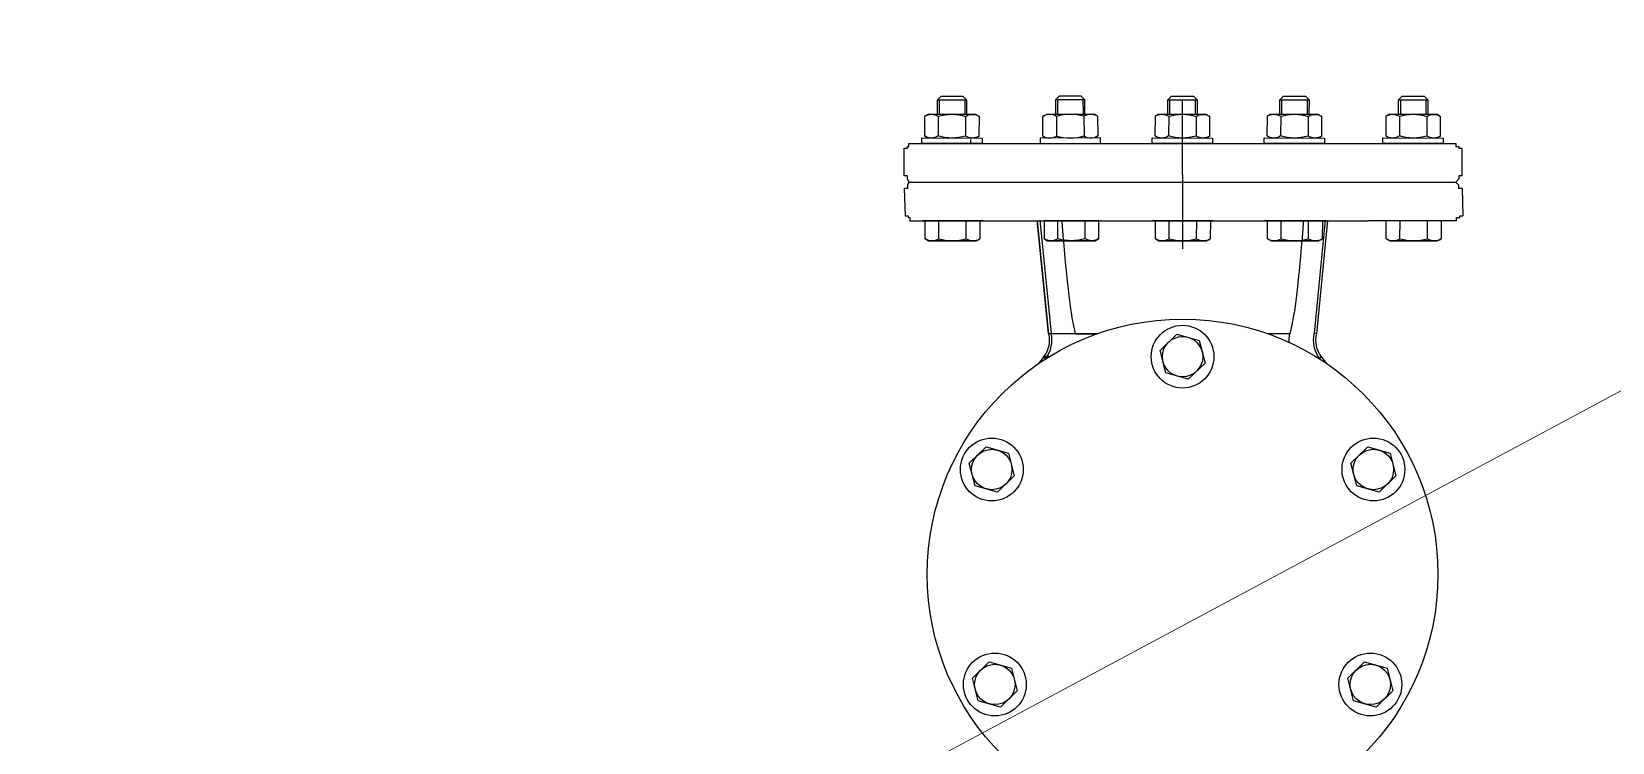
# Model space of a CAD drawing. Header units: millimetres. Extents: x -294625 to 2136527, y -251383 to 128331.
# Drawn here: x 1135276 to 1135859, y -216603 to -216341 of the extents above; entities that cross this region are included whole.
import ezdxf

# ---------------------------------------------------------------- set-up
doc = ezdxf.new("R2010")
doc.units = ezdxf.units.MM
doc.layers.add('H-N-FITTING-35', color=2, linetype='Continuous')
doc.layers.add('N3-NOTE', color=11, linetype='Continuous', lineweight=13)

# ---------------------------------------------------------------- blocks, each defined once
blk = doc.blocks.new('NUT')
at = {"linetype": 'Continuous'}
for p, q in [((-14.7, 12.08), (-13.1, 13)), ((-7.51, 1.11), (-7.51, 11.89)), ((7.51, 1.11), (7.51, 11.89)), ((14.7, 12.08), (13.1, 13)), ((-14.7, 0.92), (-13.1, 0)), ((14.7, 0.92), (13.1, 0))]:
    blk.add_line(p, q, dxfattribs=at)
blk.add_lwpolyline([(-16.5, 16), (-16.5, 13), (16.5, 13), (16.5, 16)], close=True)
for points in [[(-15, 1.11), (-15, 11.89)], [(-13.1, 13), (13.1, 13)], [(15, 11.89), (15, 1.11)], [(-13.1, 0), (13.1, 0)], [(13.1, 0), (-13.1, 0)]]:
    blk.add_lwpolyline(points, dxfattribs=at)
for centre, radius, start, end in [((-11.25, 6.1), 6.9, 57.08669, 122.91331), ((0, -13), 26, 73.22135, 106.77865), ((11.25, 6.1), 6.9, 57.08669, 122.91331), ((-11.25, 6.9), 6.9, 237.08669, 302.91331), ((0, 26), 26, 253.22135, 286.77865), ((11.25, 6.9), 6.9, 237.08669, 302.91331)]:
    blk.add_arc(centre, radius, start, end, dxfattribs=at)

msp = doc.modelspace()

# ---------------------------------------------------------------- linework, layer by layer
at = {"layer": 'H-N-FITTING-35', "ltscale": 1000}
for p, q in [((1135700.34, -216420.76), (1135700.17, -216365.91)), ((1135621.97, -216380.46), (1135621.97, -216381.93)), ((1135626.47, -216410.44), (1135604.24, -216410.39)), ((1135610.29, -216417.06), (1135610.3, -216410.4)), ((1135620.4, -216417.09), (1135620.41, -216410.43)), ((1135646.62, -216410.4, -0.88), (1135650.76, -216452.13, -0.88)), ((1135650.75, -216452.13, -0.88), (1135646.62, -216410.4, -0.88)), ((1135647.58, -216410.16, -0.88), (1135651.72, -216451.89, -0.88)), ((1135648.13, -216410.45), (1135670.35, -216410.39)), ((1135654.2, -216417.09), (1135654.18, -216410.43)), ((1135664.31, -216417.07), (1135664.29, -216410.41)), ((1135711.47, -216410.44), (1135689.25, -216410.39)), ((1135695.29, -216417.06), (1135695.31, -216410.4)), ((1135705.4, -216417.09), (1135705.42, -216410.43)), ((1135752.79, -216410.44), (1135730.57, -216410.39)), ((1135736.61, -216417.06), (1135736.63, -216410.4)), ((1135746.72, -216417.09), (1135746.73, -216410.43)), ((1135752.87, -216410.16, -0.88), (1135748.73, -216451.89, -0.88)), ((1135749.7, -216452.13, -0.88), (1135753.83, -216410.4, -0.88)), ((1135796.6, -216410.44), (1135774.37, -216410.39)), ((1135780.41, -216417.06), (1135780.43, -216410.4)), ((1135790.52, -216417.09), (1135790.54, -216410.43)), ((1135605.44, -216417.18), (1135606.52, -216417.8)), ((1135624.16, -216417.84), (1135606.52, -216417.8)), ((1135606.52, -216417.8), (1135624.16, -216417.84)), ((1135625.24, -216417.22), (1135624.16, -216417.84)), ((1135649.36, -216417.23), (1135650.43, -216417.85)), ((1135650.43, -216417.85), (1135668.08, -216417.8)), ((1135668.08, -216417.8), (1135650.43, -216417.85)), ((1135669.16, -216417.18), (1135668.08, -216417.8)), ((1135690.44, -216417.18), (1135691.52, -216417.8)), ((1135709.17, -216417.84), (1135691.52, -216417.8)), ((1135691.52, -216417.8), (1135709.17, -216417.84)), ((1135710.25, -216417.22), (1135709.17, -216417.84)), ((1135731.76, -216417.18), (1135732.84, -216417.8)), ((1135750.48, -216417.84), (1135732.84, -216417.8)), ((1135732.84, -216417.8), (1135750.48, -216417.84)), ((1135751.56, -216417.22), (1135750.48, -216417.84)), ((1135775.57, -216417.18), (1135776.64, -216417.8)), ((1135794.29, -216417.84), (1135776.64, -216417.8)), ((1135776.64, -216417.8), (1135794.29, -216417.84)), ((1135795.37, -216417.22), (1135794.29, -216417.84)), ((1135650.75, -216452.13, -0.88), (1135651.72, -216451.89, -0.88)), ((1135668.77, -216452.13, -0.88), (1135650.76, -216452.13, -0.88)), ((1135660.7, -216452.13, -0.88), (1135668.77, -216452.13, -0.88)), ((1135691.94, -216458.27, 2.42), (1135698.11, -216452.26, 2.42)), ((1135698.11, -216452.26, 2.42), (1135706.39, -216454.6, 2.42)), ((1135739.75, -216452.13, -0.88), (1135731.68, -216452.13, -0.88)), ((1135749.7, -216452.13, -0.88), (1135748.73, -216451.89, -0.88)), ((1135694.06, -216466.61, 2.42), (1135691.94, -216458.27, 2.42)), ((1135706.39, -216454.6, 2.42), (1135708.51, -216462.94, 2.42)), ((1135650.84, -216460.7, -0.88), (1135648.9, -216460.7, -0.88)), ((1135648.9, -216460.7, -0.88), (1135649.67, -216461.32, -0.88)), ((1135708.51, -216462.94, 2.42), (1135702.34, -216468.94, 2.42)), ((1135751.55, -216460.7, -0.88), (1135750.78, -216461.32, -0.88)), ((1135702.34, -216468.94, 2.42), (1135694.06, -216466.61, 2.42)), ((1135621.54, -216499.91, -0.88), (1135627.71, -216493.91, -0.88)), ((1135627.71, -216493.91, -0.88), (1135635.99, -216496.25, -0.88)), ((1135762.34, -216499.91, -0.88), (1135768.51, -216493.91, -0.88)), ((1135768.51, -216493.91, -0.88), (1135776.79, -216496.25, -0.88)), ((1135623.66, -216508.25, -0.88), (1135621.54, -216499.91, -0.88)), ((1135635.99, -216496.25, -0.88), (1135638.11, -216504.59, -0.88)), ((1135764.46, -216508.25, -0.88), (1135762.34, -216499.91, -0.88)), ((1135776.79, -216496.25, -0.88), (1135778.9, -216504.59, -0.88)), ((1135638.11, -216504.59, -0.88), (1135631.94, -216510.59, -0.88)), ((1135778.9, -216504.59, -0.88), (1135772.74, -216510.59, -0.88)), ((1135631.94, -216510.59, -0.88), (1135623.66, -216508.25, -0.88)), ((1135772.74, -216510.59, -0.88), (1135764.46, -216508.25, -0.88)), ((1135622.67, -216579.25, -0.88), (1135628.84, -216573.24, -0.88)), ((1135628.84, -216573.24, -0.88), (1135637.12, -216575.58, -0.88)), ((1135637.12, -216575.58, -0.88), (1135639.23, -216583.92, -0.88)), ((1135761.22, -216579.25, -0.88), (1135767.38, -216573.24, -0.88)), ((1135767.38, -216573.24, -0.88), (1135775.66, -216575.58, -0.88)), ((1135775.66, -216575.58, -0.88), (1135777.78, -216583.92, -0.88)), ((1135624.79, -216587.59, -0.88), (1135622.67, -216579.25, -0.88)), ((1135763.33, -216587.59, -0.88), (1135761.22, -216579.25, -0.88)), ((1135633.07, -216589.92, -0.88), (1135624.79, -216587.59, -0.88)), ((1135639.23, -216583.92, -0.88), (1135633.07, -216589.92, -0.88)), ((1135771.61, -216589.92, -0.88), (1135763.33, -216587.59, -0.88)), ((1135777.78, -216583.92, -0.88), (1135771.61, -216589.92, -0.88))]:
    msp.add_line(p, q, dxfattribs=at)
for points in [[(1135609.76, -216371.14), (1135609.77, -216365.76), (1135611.12, -216364.41), (1135619.2, -216364.43), (1135620.54, -216365.78), (1135620.53, -216371.17)], [(1135664.16, -216371.15), (1135664.15, -216365.76), (1135662.8, -216364.42), (1135654.72, -216364.44), (1135653.37, -216365.79), (1135653.39, -216371.17)], [(1135694.76, -216371.14), (1135694.77, -216365.76), (1135696.12, -216364.41), (1135704.21, -216364.43), (1135705.55, -216365.78), (1135705.54, -216371.17)], [(1135736.08, -216371.14), (1135736.09, -216365.76), (1135737.44, -216364.41), (1135745.52, -216364.43), (1135746.87, -216365.78), (1135746.85, -216371.17)], [(1135779.88, -216371.14), (1135779.9, -216365.76), (1135781.25, -216364.41), (1135789.33, -216364.43), (1135790.67, -216365.78), (1135790.66, -216371.17)]]:
    msp.add_lwpolyline(points, close=True, dxfattribs=at)
for points in [[(1135609.77, -216365.76), (1135620.54, -216365.78)], [(1135610.44, -216365.76), (1135610.43, -216371.14)], [(1135619.87, -216365.78), (1135619.86, -216371.17)], [(1135664.15, -216365.76), (1135653.37, -216365.79)], [(1135654.05, -216365.79), (1135654.06, -216371.17)], [(1135663.48, -216365.76), (1135663.49, -216371.15)], [(1135694.77, -216365.76), (1135705.55, -216365.78)], [(1135695.45, -216365.76), (1135695.43, -216371.14)], [(1135704.88, -216365.78), (1135704.86, -216371.17)], [(1135736.09, -216365.76), (1135746.87, -216365.78)], [(1135736.77, -216365.76), (1135736.75, -216371.14)], [(1135746.19, -216365.78), (1135746.18, -216371.17)], [(1135779.9, -216365.76), (1135790.67, -216365.78)], [(1135780.57, -216365.76), (1135780.56, -216371.14)], [(1135790, -216365.78), (1135789.99, -216371.17)]]:
    msp.add_lwpolyline(points, dxfattribs=at)
for points, elevation in [([(1135597.53, -216393.82), (1135597.53, -216383.68)], -0.61), ([(1135597.53, -216393.82), (1135597.53, -216383.68)], -0.61), ([(1135597.53, -216393.82), (1135597.53, -216383.68)], -0.61), ([(1135597.53, -216383.68), (1135597.53, -216383.68)], -0.61), ([(1135597.53, -216383.68), (1135598.7, -216383.68)], -0.61), ([(1135598.7, -216383.68), (1135598.7, -216383.09)], -0.61), ([(1135598.7, -216383.09), (1135598.7, -216383.09)], -0.61), ([(1135598.7, -216383.09), (1135598.7, -216383.09)], -0.61), ([(1135598.7, -216383.09), (1135598.7, -216383.09)], -0.61), ([(1135598.7, -216383.09), (1135599.29, -216383.09)], -0.61), ([(1135599.29, -216383.09), (1135599.29, -216381.92)], -0.61), ([(1135599.29, -216381.92), (1135599.29, -216381.92)], -0.61), ([(1135599.29, -216381.92), (1135633.78, -216381.92)], -0.61), ([(1135599.29, -216381.92), (1135800.98, -216381.92)], -0.61), ([(1135800.98, -216381.92), (1135800.98, -216381.92)], -0.61), ([(1135800.98, -216381.92), (1135800.98, -216381.92)], -0.61), ([(1135800.98, -216381.92), (1135800.98, -216383.09)], -0.61), ([(1135800.98, -216383.09), (1135802.15, -216383.09)], -0.61), ([(1135802.15, -216383.09), (1135802.15, -216383.09)], -0.61), ([(1135802.15, -216383.09), (1135802.15, -216383.09)], -0.61), ([(1135802.15, -216383.09), (1135802.15, -216383.09)], -0.61), ([(1135802.15, -216383.09), (1135802.15, -216383.68)], -0.61), ([(1135802.15, -216383.68), (1135803.32, -216383.68)], -0.61), ([(1135803.32, -216393.82), (1135803.32, -216383.68)], -0.61), ([(1135803.32, -216393.82), (1135803.32, -216383.68)], -0.61), ([(1135803.32, -216393.82), (1135803.32, -216383.68)], -0.61), ([(1135597.53, -216393.82), (1135597.53, -216393.24)], -0.61), ([(1135598.7, -216393.82), (1135597.53, -216393.82)], -0.61), ([(1135597.53, -216393.82), (1135597.53, -216393.82)], -0.61), ([(1135598.7, -216394.99), (1135598.7, -216393.82)], -0.61), ([(1135598.7, -216393.82), (1135598.7, -216393.82)], -0.61), ([(1135599.29, -216396.16), (1135598.7, -216394.99)], -0.61), ([(1135598.7, -216394.99), (1135598.7, -216394.99)], -0.61), ([(1135598.7, -216394.99), (1135598.7, -216394.99)], -0.61), ([(1135802.15, -216394.99), (1135800.98, -216396.16)], -0.61), ([(1135803.32, -216393.82), (1135802.15, -216393.82)], -0.61), ([(1135802.15, -216393.82), (1135802.15, -216394.99)], -0.61), ([(1135802.15, -216394.99), (1135802.15, -216394.99)], -0.61), ([(1135802.15, -216394.99), (1135802.15, -216394.99)], -0.61), ([(1135802.15, -216394.99), (1135802.15, -216394.99)], -0.61), ([(1135803.32, -216393.82), (1135803.32, -216393.82)], -0.61), ([(1135803.32, -216393.82), (1135803.32, -216393.82)], -0.61), ([(1135597.53, -216398.5), (1135597.87, -216408.66)], -0.61), ([(1135597.53, -216398.5), (1135597.87, -216408.66)], -0.61), ([(1135597.53, -216398.5), (1135597.87, -216408.66)], -0.61), ([(1135598.7, -216398.5), (1135597.53, -216398.5)], -0.61), ([(1135597.53, -216398.5), (1135597.53, -216398.5)], -0.61), ([(1135597.53, -216398.5), (1135597.53, -216399.09)], -0.61), ([(1135599.29, -216396.16), (1135598.7, -216397.33)], -0.61), ([(1135598.7, -216397.33), (1135598.7, -216397.33)], -0.61), ([(1135598.7, -216397.33), (1135598.7, -216397.33)], -0.61), ([(1135598.7, -216397.33), (1135598.7, -216398.5)], -0.61), ([(1135598.7, -216398.5), (1135598.7, -216398.5)], -0.61), ([(1135599.29, -216396.16), (1135599.29, -216396.16)], -0.61), ([(1135599.29, -216396.16), (1135599.29, -216396.16)], -0.61), ([(1135599.29, -216396.16), (1135800.98, -216396.16)], -0.61), ([(1135599.29, -216396.16), (1135800.98, -216396.16)], -0.61), ([(1135599.29, -216396.16), (1135800.98, -216396.16)], -0.61), ([(1135599.29, -216396.16), (1135599.29, -216396.16)], -0.61), ([(1135599.29, -216396.16), (1135599.29, -216396.16)], -0.61), ([(1135599.29, -216396.16), (1135800.98, -216396.16)], -0.61), ([(1135599.29, -216396.16), (1135800.98, -216396.16)], -0.61), ([(1135599.29, -216396.16), (1135800.98, -216396.16)], -0.61), ([(1135800.98, -216396.16), (1135800.98, -216396.16)], -0.61), ([(1135802.15, -216397.33), (1135800.98, -216396.16)], -0.61), ([(1135800.98, -216396.16), (1135800.98, -216396.16)], -0.61), ([(1135802.15, -216398.5), (1135802.15, -216397.33)], -0.61), ([(1135802.15, -216397.33), (1135802.15, -216397.33)], -0.61), ([(1135802.15, -216397.33), (1135802.15, -216397.33)], -0.61), ([(1135802.15, -216397.33), (1135802.15, -216397.33)], -0.61), ([(1135803.32, -216398.5), (1135802.15, -216398.5)], -0.61), ([(1135803.32, -216398.5), (1135803.66, -216408.66)], -0.61), ([(1135803.32, -216398.5), (1135803.66, -216408.66)], -0.61), ([(1135803.32, -216398.5), (1135803.66, -216408.66)], -0.61), ([(1135803.32, -216398.5), (1135803.32, -216398.5)], -0.61), ([(1135803.32, -216398.5), (1135803.32, -216398.5)], -0.61), ([(1135597.87, -216408.66), (1135597.87, -216408.66)], -0.61), ([(1135597.87, -216408.66), (1135599.04, -216408.66)], -0.61), ([(1135599.04, -216408.66), (1135599.04, -216409.24)], -0.61), ([(1135599.04, -216409.24), (1135599.04, -216409.24)], -0.61), ([(1135599.04, -216409.24), (1135599.04, -216409.24)], -0.61), ([(1135599.04, -216409.24), (1135599.04, -216409.24)], -0.61), ([(1135599.04, -216409.24), (1135599.62, -216409.24)], -0.61), ([(1135599.62, -216409.24), (1135599.62, -216410.41)], -0.61), ([(1135599.62, -216410.41), (1135599.62, -216410.41)], -0.61), ([(1135599.62, -216410.41), (1135634.11, -216410.41)], -0.61), ([(1135599.62, -216410.41), (1135634.11, -216410.41)], -0.61), ([(1135599.62, -216410.41), (1135768.58, -216410.41)], -0.61), ([(1135605.24, -216417.05), (1135605.25, -216410.39)], 0), ([(1135605.25, -216410.39), (1135625.46, -216410.44)], 0), ([(1135625.46, -216410.44), (1135625.44, -216417.1)], 0), ([(1135669.34, -216410.39), (1135649.14, -216410.44)], 0), ([(1135649.14, -216410.44), (1135649.15, -216417.11)], 0), ([(1135669.36, -216417.05), (1135669.34, -216410.39)], 0), ([(1135690.24, -216417.05), (1135690.26, -216410.39)], 0), ([(1135690.26, -216410.39), (1135710.46, -216410.44)], 0), ([(1135710.46, -216410.44), (1135710.45, -216417.1)], 0), ([(1135731.56, -216417.05), (1135731.58, -216410.39)], 0), ([(1135731.58, -216410.39), (1135751.78, -216410.44)], 0), ([(1135751.78, -216410.44), (1135751.77, -216417.1)], 0), ([(1135801.32, -216410.41), (1135768.58, -216410.41)], -0.61), ([(1135801.32, -216410.41), (1135768.58, -216410.41)], -0.61), ([(1135801.32, -216410.41), (1135768.58, -216410.41)], -0.61), ([(1135775.37, -216417.05), (1135775.38, -216410.39)], 0), ([(1135775.38, -216410.39), (1135795.59, -216410.44)], 0), ([(1135795.59, -216410.44), (1135795.57, -216417.1)], 0), ([(1135801.32, -216410.41), (1135801.32, -216409.24)], -0.61), ([(1135801.32, -216409.24), (1135802.49, -216409.24)], -0.61), ([(1135801.32, -216410.41), (1135801.32, -216410.41)], -0.61), ([(1135801.32, -216410.41), (1135801.32, -216410.41)], -0.61), ([(1135802.49, -216409.24), (1135802.49, -216408.66)], -0.61), ([(1135802.49, -216408.66), (1135803.66, -216408.66)], -0.61), ([(1135802.49, -216409.24), (1135802.49, -216409.24)], -0.61), ([(1135802.49, -216409.24), (1135802.49, -216409.24)], -0.61), ([(1135802.49, -216409.24), (1135802.49, -216409.24)], -0.61)]:
    msp.add_lwpolyline(points, dxfattribs=dict(at, elevation=elevation))
for centre, radius in [((1135700.22, -216540.93, -0.88), 94.21), ((1135700.22, -216460.6, 2.42), 11.58), ((1135700.22, -216460.6, 2.42), 7.45), ((1135629.83, -216502.25, -0.88), 11.58), ((1135770.62, -216502.25, -0.88), 11.58), ((1135629.83, -216502.25, -0.88), 7.45), ((1135770.62, -216502.25, -0.88), 7.45), ((1135630.95, -216581.58, -0.88), 11.58), ((1135769.5, -216581.58, -0.88), 11.58), ((1135630.95, -216581.58, -0.88), 7.45), ((1135769.5, -216581.58, -0.88), 7.45)]:
    msp.add_circle(centre, radius, dxfattribs=at)
at = {"layer": 'H-N-FITTING-35', "ltscale": 1000, "extrusion": (0, 0, -1)}
for centre, radius, start, end in [((-1135641.14, -216454.53, 0.88), 9.92, 165.96376, 218.48467), ((-1135641.13, -216454.53, 0.88), 9.92, 165.96376, 218.48467), ((-1135759.32, -216454.53, 0.88), 9.92, 321.51533, 14.03624), ((-1135749.81, -216540.93, 0.88), 127.92, 38.35354, 38.48467), ((-1135650.64, -216540.93, 0.88), 127.92, 141.51533, 141.64646)]:
    msp.add_arc(centre, radius, start, end, dxfattribs=at)
at = {"layer": 'H-N-FITTING-35', "ltscale": 1000}
for centre, radius, start, end in [((1135641.13, -216454.53, -0.88), 10.91, 321.51533, 14.03624), ((1135759.32, -216454.53, -0.88), 10.91, 165.96376, 218.48467), ((1135749.81, -216540.93, -0.88), 128.91, 141.51533, 142.94792), ((1135749.81, -216540.93, -0.88), 128.91, 141.51533, 142.94578), ((1135650.64, -216540.93, -0.88), 128.91, 37.05208, 38.48467)]:
    msp.add_arc(centre, radius, start, end, dxfattribs=at)
for centre, major_axis, start_param, end_param in [((1135607.77, -216413.16), (-3.28, -3.28), 0.208471, 1.357363), ((1135615.38, -216400.31), (12.38, -12.38), -1.080722, -0.495036), ((1135622.93, -216413.2), (-3.28, -3.28), 0.208471, 1.357363), ((1135692.78, -216413.16), (-3.28, -3.28), 0.208471, 1.357363), ((1135700.39, -216400.31), (12.38, -12.38), -1.080722, -0.495036), ((1135707.93, -216413.2), (-3.28, -3.28), 0.208471, 1.357363), ((1135734.09, -216413.16), (-3.28, -3.28), 0.208471, 1.357363), ((1135741.71, -216400.31), (12.38, -12.38), -1.080722, -0.495036), ((1135749.25, -216413.2), (-3.28, -3.28), 0.208471, 1.357363), ((1135777.9, -216413.16), (-3.28, -3.28), 0.208471, 1.357363), ((1135785.51, -216400.31), (12.38, -12.38), -1.080722, -0.495036), ((1135793.06, -216413.2), (-3.28, -3.28), 0.208471, 1.357363)]:
    msp.add_ellipse(centre, major_axis=major_axis, ratio=1, start_param=start_param, end_param=end_param, dxfattribs=at)
at = {"layer": 'H-N-FITTING-35', "ltscale": 1000, "extrusion": (0, 0, -1)}
for centre, major_axis, start_param, end_param in [((1135651.67, -216413.2), (-3.28, -3.28), -1.362436, -0.213545), ((1135659.21, -216400.32), (12.38, -12.38), 0.489963, 1.075649), ((1135666.82, -216413.16), (-3.28, -3.28), -1.362436, -0.213545)]:
    msp.add_ellipse(centre, major_axis=major_axis, ratio=1, start_param=start_param, end_param=end_param, dxfattribs=at)
at = {"layer": 'H-N-FITTING-35', "ltscale": 1000}
for points in [[(1135655.64, -216410.4, -0.88), (1135658.27, -216444.36, -0.88), (1135660.7, -216452.13, -0.88)], [(1135744.81, -216410.4, -0.88), (1135742.18, -216444.36, -0.88), (1135739.75, -216452.13, -0.88)]]:
    msp.add_rational_spline(points, [1, 1.00120837924, 1], degree=2, dxfattribs=at)
msp.add_open_spline([(1135739.75, -216452.13, -0.88), (1135739.69, -216452.32, -0.88), (1135739.64, -216452.52, -0.88), (1135739.52, -216453.03, -0.88), (1135739.46, -216453.34, -0.88), (1135739.4, -216453.95, -0.88), (1135739.38, -216454.25, -0.88), (1135739.38, -216454.77, -0.88), (1135739.39, -216455.01, -0.88), (1135739.41, -216455.26, -0.88)], degree=3, knots=[29.776403, 29.776403, 29.776403, 29.776403, 30.354651, 30.354651, 31.221778, 31.221778, 32.088904, 32.088904, 32.800462, 32.800462, 32.800462, 32.800462], dxfattribs=at)
at = {"layer": 'N3-NOTE'}
msp.add_line((1136660.46, -216045.45), (1133860.46, -217545.45), dxfattribs=at)

# ---------------------------------------------------------------- block references
at = {"layer": 'H-N-FITTING-35', "ltscale": 1000}
for p, xscale, yscale, zscale, rotation in [((1135615.14, -216371.16), -0.673465792321652, 0.6734657923169867, 0.6734657923204821, 179.8578430375434), ((1135658.78, -216371.16), 0.6734657923049968, 0.6734657923049968, 0.6734657923049968, 180.1485151826639), ((1135700.15, -216371.16), -0.673465792321652, 0.6734657923169867, 0.6734657923204821, 179.8578430375434), ((1135741.47, -216371.16), -0.673465792321652, 0.6734657923169867, 0.6734657923204821, 179.8578430375434), ((1135785.27, -216371.16), -0.673465792321652, 0.6734657923169867, 0.6734657923204821, 179.8578430375434)]:
    msp.add_blockref('NUT', p, dxfattribs=dict(at, xscale=xscale, yscale=yscale, zscale=zscale, rotation=rotation))

doc.saveas('drawing.dxf')
